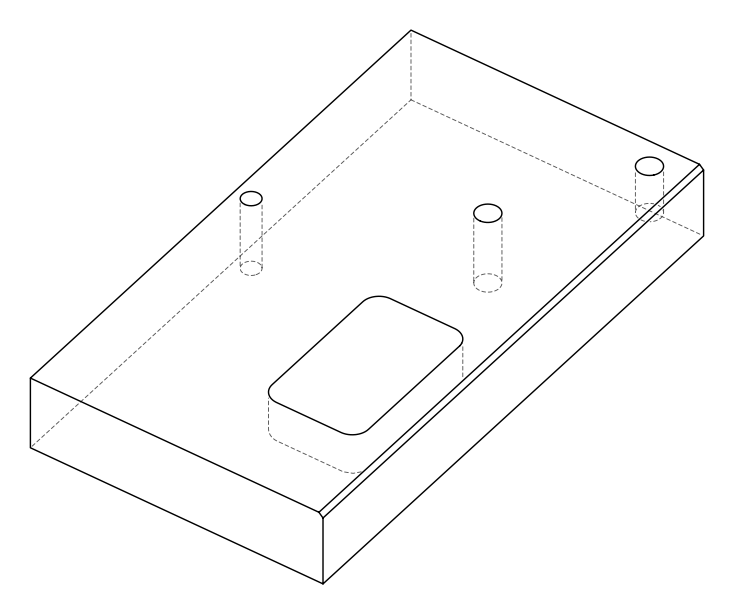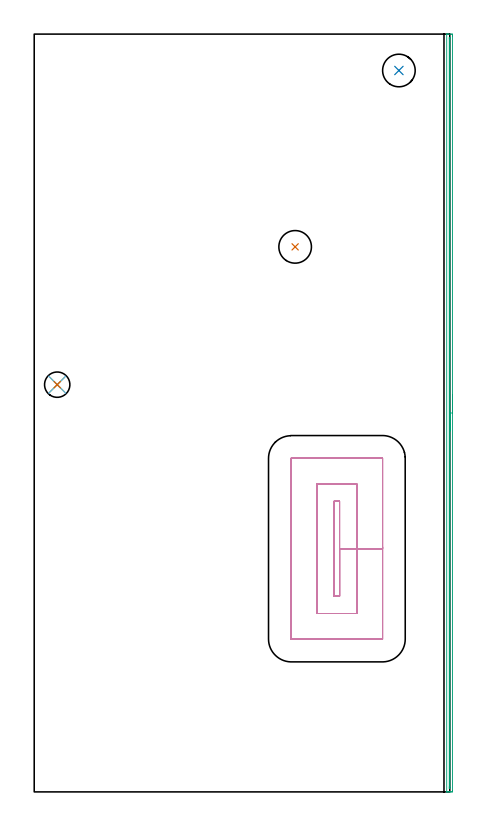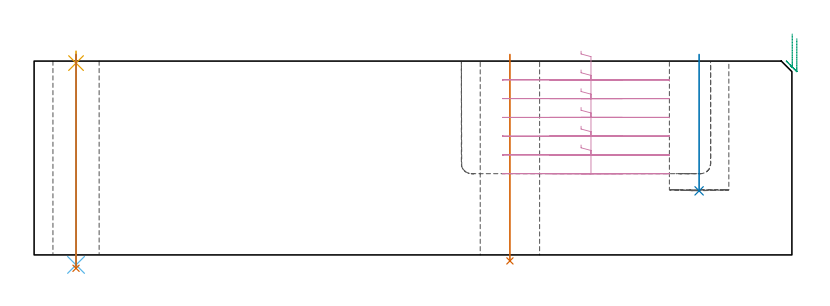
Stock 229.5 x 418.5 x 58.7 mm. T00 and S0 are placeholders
(PLAN: 7 operations, 5 tool changes, 16.1 min)
(1 INDEXABLE_INSERT_DRILL_THROUGH_HOLE_FROM_SOLID | STEP1HOLE | NXT0302_007 | 0.25 min | 14912 mm3)
(2 INDEXABLE_INSERT_DRILL_BLIND_HOLE_FROM_SOLID | STEP1POCKET | NXT0302_007 | 0.17 min | 9929 mm3)
(3 AREA_MILL | FG_CHAMFER_SURFACE | UGT0205_001 | 6.84 min | 2143 mm3)
(4 MILL_RECTANGULAR_POCKET | POCKET_RECTANGULAR_STRAIGHT | NXT0201_007 | Follow Part, ap 6.25, ae 75% | 8.31 min | 316301 mm3)
(5 SPOT_DRILL | STEP1HOLE_1 | NXT0321_9005460120000 | 0.03 min | 10 mm3)
(6 DRILL_THROUGH_HOLE_INTO_CENTER | STEP1HOLE_1 | NXT0301_055 | 0.26 min | 3215 mm3)
(7 DRILL_TO_ENLARGE_THROUGH_HOLE | STEP1HOLE_1 | NXT0301_104 | 0.26 min | 5799 mm3)
(TOOL NXT0302_007 | Index. Insert Drill 18mm [880-D1800L25-05] | D18 PA176 FL90 Z2)
(TOOL UGT0205_001 | Chamfer Mill 20 x 3 x 45 deg. | D20 FL50 Z2)
(TOOL NXT0201_007 | ENDMILL 25mm [R216.25-25050GCK54P 1620] | D25 R3 FL54 Z5)
(TOOL NXT0321_9005460120000 | NC Spot Drill, 142deg, 12mm, Carbide, Uncoated | D12 PA142 FL30 Z2)
(TOOL NXT0301_055 | Carbide Drill 8.4mm [860.1-0840-042A1-MM 2214] | D8.4 PA140 FL61 Z2)
(TOOL NXT0301_104 | Carbide Drill 14mm [860.1-1400-112A1-MM 2214] | D14 PA140 FL123 Z2)
(OP 1 INDEXABLE_INSERT_DRILL_THROUGH_HOLE_FROM_SOLID)
G17 G21 G94 G90
T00 M6
G54
G17 G0 G90 X144.1 Y301. S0 M3
G43 Z68.7 H1
G94 G81 G98 Z-1.814 F250. R60.7
G80
M5
M2
(OP 2 INDEXABLE_INSERT_DRILL_BLIND_HOLE_FROM_SOLID)
G17 G21 G94 G90
T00 M6
G54
G17 G0 G90 X201.4 Y398.4 S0 M3
G43 Z68.7 H1
G94 G81 G98 Z19.4 F250. R60.7
G80
M5
M2
(OP 3 AREA_MILL)
G17 G21 G94 G90
T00 M6
G54
G17 G0 G90 X231. Y219.25 S1061 M3
G43 Z68.7 H0
Z65.5
G94 G1 Y219.212 Z64.628 F250.
Y219.098 Z63.764
Y218.909 Z62.912
Y218.647 Z62.08
Y218.313 Z61.274
Y217.91 Z60.5
Y217.441 Z59.764
Y216.91 Z59.072
Y216.321 Z58.429
Y215.678 Z57.84
Y214.986 Z57.308
Y214.25 Z56.84
Y213.476 Z56.437
Y212.67 Z56.103
Y211.838 Z55.841
Y210.986 Z55.652
Y210.122 Z55.538
Y209.25 Z55.5
Y0.62
X230.998 Y0.32
X230.993 Y0.01 Z55.502
X230.705 Y0. Z55.789
X230.173 Z56.324
X229.835 Z56.661
X229.302 Z57.194
X228.965 Z57.53
X228.029 Z58.471
X227.914 Z58.578
X227.895 Y0.001 Z58.596
X227.803 Y0.01 Z58.688
X227.8 Y0.173 Z58.7
Y418.327
X227.803 Y418.49 Z58.688
X227.913 Y418.498 Z58.579
X228.029 Y418.5 Z58.471
X228.29 Z58.21
X228.965 Z57.53
X230.173 Z56.324
X230.705 Y418.496 Z55.789
X230.993 Y418.49 Z55.502
X230.998 Y418.18 Z55.5
X231. Y417.88
Y417.578
Y209.25
X229.586 Z56.914
Y2.663
X229.585 Y2.407 Z56.915
X229.583 Y2.256 Z56.917
X229.579 Y2.022 Z56.921
X229.355 Y2.006 Z57.145
X229.245 Y2.008 Z57.255
X229.223 Y2.01 Z57.277
X229.22 Y2.05 Z57.28
X229.217 Y2.149 Z57.283
X229.215 Y2.407 Z57.285
X229.214 Y2.788 Z57.286
X229.215 Y415.836 Z57.285
X229.217 Y416.093 Z57.283
X229.221 Y416.472 Z57.279
X229.226 Y416.491 Z57.274
X229.243 Y416.493 Z57.257
X229.293 Y416.497 Z57.207
X229.44 Y416.498 Z57.06
X229.555 Y416.492 Z56.945
X229.577 Y416.49 Z56.923
X229.58 Y416.45 Z56.92
X229.583 Y416.351 Z56.917
X229.585 Y416.093 Z56.915
X229.586 Y415.837 Z56.914
Y209.25
Y208.378 Z56.952
Y207.513 Z57.066
Y206.662 Z57.255
Y205.83 Z57.517
Y205.024 Z57.851
Y204.25 Z58.254
Y203.514 Z58.723
Y202.822 Z59.254
Y202.179 Z59.843
Y201.59 Z60.486
Y201.058 Z61.178
Y200.59 Z61.914
Y200.187 Z62.688
Y199.853 Z63.494
Y199.591 Z64.326
Y199.402 Z65.178
Y199.288 Z66.043
Y199.25 Z66.914
G0 Z68.7
M5
M2
(OP 4 MILL_RECTANGULAR_POCKET)
G17 G21 G94 G90
T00 M6
G54
G17 G0 G90 X165.65 Y111.207 S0 M3
G43 Z68.7 H1
Z61.7
G94 G1 Y108.05 Z60.854 F250.
X168.65 Z60.05
Y134.3 Z53.017
Y160.55 F500.
X165.65
Y108.05
X168.65
Y134.3
X178.15
Y170.05
X156.15
Y98.55
X178.15
Y134.3
X192.4
Y184.2
X192.395 Y184.255
X192.355 Y184.295
X192.3 Y184.3
X142.
X141.945 Y184.295
X141.905 Y184.255
X141.9 Y184.2
Y84.4
X141.905 Y84.345
X141.945 Y84.305
X142. Y84.3
X192.3
X192.355 Y84.305
X192.395 Y84.345
X192.4 Y84.4
Y134.3
Y135.3
G0 X165.65 Y111.207 Z56.017
G1 Y108.05 Z55.171 F250.
X168.65 Z54.367
Y134.3 Z47.333
Y160.55 F500.
X165.65
Y108.05
X168.65
Y134.3
X178.15
Y170.05
X156.15
Y98.55
X178.15
Y134.3
X192.4
Y184.2
X192.395 Y184.255
X192.355 Y184.295
X192.3 Y184.3
X142.
X141.945 Y184.295
X141.905 Y184.255
X141.9 Y184.2
Y84.4
X141.905 Y84.345
X141.945 Y84.305
X142. Y84.3
X192.3
X192.355 Y84.305
X192.395 Y84.345
X192.4 Y84.4
Y134.3
Y135.3
G0 X165.65 Y111.207 Z50.333
G1 Y108.05 Z49.487 F250.
X168.65 Z48.684
Y134.3 Z41.65
Y160.55 F500.
X165.65
Y108.05
X168.65
Y134.3
X178.15
Y170.05
X156.15
Y98.55
X178.15
Y134.3
X192.4
Y184.2
X192.395 Y184.255
X192.355 Y184.295
X192.3 Y184.3
X142.
X141.945 Y184.295
X141.905 Y184.255
X141.9 Y184.2
Y84.4
X141.905 Y84.345
X141.945 Y84.305
X142. Y84.3
X192.3
X192.355 Y84.305
X192.395 Y84.345
X192.4 Y84.4
Y134.3
Y135.3
G0 X165.65 Y111.207 Z44.65
G1 Y108.05 Z43.804 F250.
X168.65 Z43.
Y134.3 Z35.967
Y160.55 F500.
X165.65
Y108.05
X168.65
Y134.3
X178.15
Y170.05
X156.15
Y98.55
X178.15
Y134.3
X192.4
Y184.2
X192.395 Y184.255
X192.355 Y184.295
X192.3 Y184.3
X142.
X141.945 Y184.295
X141.905 Y184.255
X141.9 Y184.2
Y84.4
X141.905 Y84.345
X141.945 Y84.305
X142. Y84.3
X192.3
X192.355 Y84.305
X192.395 Y84.345
X192.4 Y84.4
Y134.3
Y135.3
G0 X165.65 Y111.207 Z38.967
G1 Y108.05 Z38.121 F250.
X168.65 Z37.317
Y134.3 Z30.283
Y160.55 F500.
X165.65
Y108.05
X168.65
Y134.3
X178.15
Y170.05
X156.15
Y98.55
X178.15
Y134.3
X192.4
Y184.2
X192.395 Y184.255
X192.355 Y184.295
X192.3 Y184.3
X142.
X141.945 Y184.295
X141.905 Y184.255
X141.9 Y184.2
Y84.4
X141.905 Y84.345
X141.945 Y84.305
X142. Y84.3
X192.3
X192.355 Y84.305
X192.395 Y84.345
X192.4 Y84.4
Y134.3
Y135.3
G0 X165.65 Y111.207 Z33.283
G1 Y108.05 Z32.438 F250.
X168.65 Z31.634
Y134.3 Z24.6
Y160.55 F500.
X165.65
Y108.05
X168.65
Y134.3
X178.15
Y170.05
X156.15
Y98.55
X178.15
Y134.3
X192.4
Y184.2
X192.395 Y184.255
X192.355 Y184.295
X192.3 Y184.3
X142.
X141.945 Y184.295
X141.905 Y184.255
X141.9 Y184.2
Y84.4
X141.905 Y84.345
X141.945 Y84.305
X142. Y84.3
X192.3
X192.355 Y84.305
X192.395 Y84.345
X192.4 Y84.4
Y134.3
Y135.3
G0 Z68.7
M5
M2
(OP 5 SPOT_DRILL)
G17 G21 G94 G90
T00 M6
G54
G17 G0 G90 X12.7 Y224.9 S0 M3
G43 Z68.7 H0
G94 G81 G98 Z58.093 F250. R61.7
G80
M5
M2
(OP 6 DRILL_THROUGH_HOLE_INTO_CENTER)
G17 G21 G94 G90
T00 M6
G54
G17 G0 G90 X12.7 Y224.9 S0 M3
G43 Z68.7 H1
G94 G73 G98 Z-3.029 F250. Q7.716 R60.7
G80
M5
M2
(OP 7 DRILL_TO_ENLARGE_THROUGH_HOLE)
G17 G21 G94 G90
T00 M6
G54
G17 G0 G90 X12.7 Y224.9 S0 M3
G43 Z68.7 H1
G94 G73 G98 Z-4.048 F250. Q12.55 R60.7
G80
M5
M2
